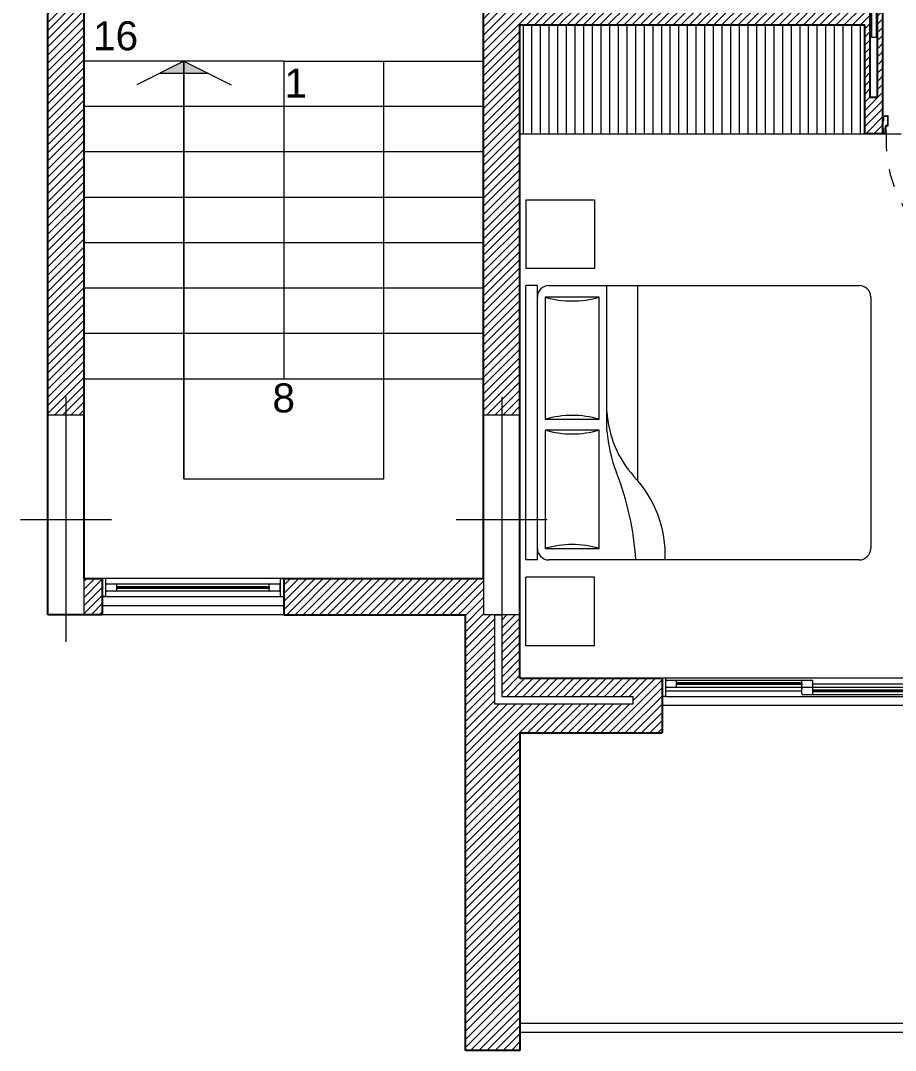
# Model space of a CAD drawing. Header units: millimetres. Extents: x 5985 to 6342, y 1020 to 1088.
# Drawn here: x 6147.63 to 6152.45, y 1068.68 to 1074.36 of the extents above; entities that cross this region are included whole.
import ezdxf

# ---------------------------------------------------------------- set-up
doc = ezdxf.new("R2010")
doc.units = ezdxf.units.MM
doc.linetypes.add('JIS_02_0.7', pattern=[1.35, 0.75, -0.6])
for name, color, linetype, lineweight in [('03_CIVIL EXIST A DECLARAR', 6, 'Continuous', 15), ('07_CIVIL VISTAS MEDIA', 251, 'Continuous', 5), ('08_CIVIL VISTAS FINO', 143, 'Continuous', 9), ('09_CIVIL PROYECCIONES', 230, 'Continuous', 5), ('12_HATCH', 254, 'Continuous', 9), ('12_TEXTOS', 150, 'Continuous', 40), ('COLUMNAS_EJES', 252, 'Continuous', 9), ('MISC MUEBLES', 143, 'Continuous', 9), ('MUROS', 131, 'Continuous', 9), ('PILAR_HORMIGON', 2, 'Continuous', 20)]:
    doc.layers.add(name, color=color, linetype=linetype, lineweight=lineweight)
doc.layers.add('Paredes', color=250, linetype='Continuous')
doc.styles.add('Swis721 BT', font='swiss.ttf')
pattern_1 = [(45, (5211.84584, 1146.36072), (-0.0224506403, 0.0224506403), [])]
pattern_2 = [(45, (-142.90841, -188.426323), (-0.0224506403, 0.0224506403), [])]

# ---------------------------------------------------------------- blocks, each defined once
blk = doc.blocks.new('Ejes de la columna')
at = {"layer": 'COLUMNAS_EJES'}
for p, q in [((0, -0.5), (0, 0.5)), ((-0.5, 0), (0.5, 0))]:
    blk.add_line(p, q, dxfattribs=at)
blk = doc.blocks.new('ventana 1.6')
at = {"layer": '07_CIVIL VISTAS MEDIA', "linetype": 'Continuous'}
for p, q in [((924.7824, -27.1404), (924.0924, -27.1404)), ((924.0924, -27.1404), (924.7824, -27.1404)), ((924.7824, -27.1504), (924.0924, -27.1504)), ((924.0974, -27.1404), (924.0974, -27.1504)), ((924.7774, -27.1404), (924.7774, -27.1504)), ((925.5324, -27.1804), (924.8424, -27.1804)), ((924.8424, -27.1804), (925.5324, -27.1804)), ((925.5324, -27.1904), (924.8424, -27.1904)), ((924.8474, -27.1804), (924.8474, -27.1904)), ((925.5274, -27.1804), (925.5274, -27.1904)), ((925.6124, -27.2654), (924.0124, -27.2654)), ((925.6124, -27.2654), (924.0124, -27.2654))]:
    blk.add_line(p, q, dxfattribs=at)
at = {"layer": '09_CIVIL PROYECCIONES', "linetype": 'Continuous'}
for p, q in [((925.6124, -27.1154), (924.0124, -27.1154)), ((925.6124, -27.1154), (924.0124, -27.1154)), ((924.0324, -27.1154), (924.0124, -27.1154)), ((924.0124, -27.2154), (924.0124, -27.1154)), ((924.0124, -27.2154), (924.0124, -27.1154)), ((925.5924, -27.1154), (924.0324, -27.1154)), ((924.0324, -27.2154), (924.0324, -27.1154)), ((925.5924, -27.1154), (925.6124, -27.1154)), ((925.5924, -27.1154), (925.5924, -27.2154)), ((925.6124, -27.2154), (925.6124, -27.1154)), ((925.6124, -27.1654), (925.6124, -27.1154)), ((924.0374, -27.1254), (924.0874, -27.1254)), ((924.0874, -27.1654), (924.0374, -27.1654)), ((924.0874, -27.1254), (924.7874, -27.1254)), ((924.7874, -27.1654), (924.0874, -27.1654)), ((924.0924, -27.1604), (924.0924, -27.1304)), ((924.0924, -27.1404), (924.0924, -27.1454)), ((924.0924, -27.1404), (924.0924, -27.1504)), ((924.7824, -27.1604), (924.7824, -27.1304)), ((924.7824, -27.1454), (924.7824, -27.1404)), ((924.7824, -27.1404), (924.7824, -27.1504)), ((924.7824, -27.2004), (924.7824, -27.1704)), ((924.7874, -27.1254), (924.8374, -27.1254)), ((924.8374, -27.1654), (924.7874, -27.1654)), ((924.8374, -27.1654), (924.7874, -27.1654)), ((925.5374, -27.1654), (924.8374, -27.1654)), ((924.8424, -27.1604), (924.8424, -27.1304)), ((924.8424, -27.1454), (925.5924, -27.1454)), ((924.8424, -27.2004), (924.8424, -27.1704)), ((925.5324, -27.2004), (925.5324, -27.1704)), ((925.5874, -27.1654), (925.5374, -27.1654)), ((925.6124, -27.1654), (925.6124, -27.2154)), ((924.0324, -27.2154), (924.0124, -27.2154)), ((924.7824, -27.1854), (924.0324, -27.1854)), ((924.0324, -27.2154), (925.5924, -27.2154)), ((924.7874, -27.2054), (924.8374, -27.2054)), ((924.8374, -27.2054), (925.5374, -27.2054)), ((924.8424, -27.1804), (924.8424, -27.1854)), ((924.8424, -27.1804), (924.8424, -27.1904)), ((925.5324, -27.1854), (925.5324, -27.1804)), ((925.5324, -27.1804), (925.5324, -27.1904)), ((925.5374, -27.2054), (925.5874, -27.2054)), ((925.5924, -27.2154), (925.6124, -27.2154))]:
    blk.add_line(p, q, dxfattribs=at)
for centre, start, end in [((924.0374, -27.1304), 90, 180), ((924.0374, -27.1604), 180, 270), ((924.0874, -27.1304), 0, 90), ((924.0874, -27.1604), 270, 0), ((924.7874, -27.1304), 90, 180), ((924.7874, -27.1604), 180, 270), ((924.7874, -27.1704), 90, 180), ((924.8374, -27.1304), 0, 90), ((924.8374, -27.1604), 270, 0), ((924.8374, -27.1704), 0, 90), ((925.5374, -27.1704), 90, 180), ((925.5874, -27.1704), 0, 90), ((924.7874, -27.2004), 180, 270), ((924.8374, -27.2004), 270, 0), ((925.5374, -27.2004), 180, 270), ((925.5874, -27.2004), 270, 0)]:
    blk.add_arc(centre, 0.005, start, end, dxfattribs=at)

msp = doc.modelspace()

# ---------------------------------------------------------------- hatches: boundary and pattern name
at = {"layer": '03_CIVIL EXIST A DECLARAR'}
h = msp.add_hatch(color=256, dxfattribs=at)
h.dxf.hatch_style = 1
h.paths.add_polyline_path([(6148.5271, 1074.1347), (6148.3919, 1074.0671), (6148.5271, 1074.0671)])
h.paths.add_polyline_path([(6148.5271, 1074.1347), (6148.5271, 1074.0671), (6148.6622, 1074.0671)])
at = {"layer": '07_CIVIL VISTAS MEDIA'}
h = msp.add_hatch(dxfattribs=at)
h.set_pattern_fill('ANSI31', color=18, scale=0.01)
h.set_pattern_definition(pattern_2)
h.paths.add_polyline_path([(6171.9771, 1077.3347), (6171.7771, 1077.3347), (6171.7771, 1075.288), (6171.7947, 1075.288), (6171.7947, 1075.2021), (6171.7771, 1075.2021), (6171.7771, 1075.0599), (6171.9771, 1075.0599)])
h.paths.add_polyline_path([(6171.5771, 1077.5347), (6169.6771, 1077.5349), (6169.6771, 1077.3349), (6171.5771, 1077.3347)])
h.paths.add_polyline_path([(6169.2771, 1077.5349), (6163.2771, 1077.5348), (6163.2771, 1077.3348), (6169.2771, 1077.3349)])
h.paths.add_polyline_path([(6162.8771, 1077.5348), (6156.8771, 1077.5348), (6156.8771, 1077.3348), (6162.8771, 1077.3348)])
h.paths.add_polyline_path([(6156.4771, 1077.5348), (6150.4771, 1077.5348), (6150.4771, 1077.3348), (6156.4771, 1077.3348)])
h.paths.add_polyline_path([(6150.0771, 1077.5348), (6148.1771, 1077.5348), (6148.1771, 1077.3348), (6150.0771, 1077.3348)])
h.paths.add_polyline_path([(6147.9771, 1077.3348), (6147.7771, 1077.3348), (6147.7771, 1075.0599), (6147.9771, 1075.0599), (6147.9771, 1075.2023), (6147.9594, 1075.2023), (6147.9594, 1075.2882), (6147.9771, 1075.2882)])
h.paths.add_polyline_path([(6147.9771, 1074.4599), (6147.7771, 1074.4599), (6147.7771, 1072.185), (6147.9771, 1072.185)])
h = msp.add_hatch(dxfattribs=at)
h.set_pattern_fill('ANSI31', color=18, scale=0.01)
h.set_pattern_definition(pattern_2)
h.paths.add_polyline_path([(6148.0771, 1071.2847), (6147.9771, 1071.2847), (6147.9771, 1071.0847), (6148.0771, 1071.0847)])
h.paths.add_polyline_path([(6164.4609, 1076.2347), (6161.6774, 1076.2347), (6161.6774, 1076.0347), (6162.9771, 1076.0347), (6162.9771, 1075.0599), (6163.1771, 1075.0599), (6163.1771, 1076.0347), (6164.4609, 1076.0347)])
h.paths.add_polyline_path([(6166.5771, 1076.2347), (6165.4609, 1076.2347), (6165.4609, 1076.0347), (6166.4771, 1076.0347), (6166.4771, 1075.2347), (6166.5771, 1075.2347)])
h = msp.add_hatch(dxfattribs=at)
h.set_pattern_fill('ANSI31', color=18, scale=0.01)
h.set_pattern_definition(pattern_1)
h.paths.add_polyline_path([(6160.6774, 1076.2347), (6159.5771, 1076.2347), (6159.5771, 1075.2347), (6159.6771, 1075.2347), (6159.6771, 1076.0347), (6160.6774, 1076.0347)])
h.paths.add_polyline_path([(6163.1771, 1074.4599), (6162.9771, 1074.4599), (6162.9771, 1072.185), (6163.1771, 1072.185)])
h.paths.add_polyline_path([(6166.9956, 1070.7347), (6166.5771, 1070.7347), (6166.5771, 1072.9774), (6166.5661, 1072.9774, -0.414214), (6166.5614, 1072.9822), (6166.5614, 1073.0538), (6166.5709, 1073.0538), (6166.5709, 1072.987), (6166.5771, 1072.987), (6166.5771, 1073.8347), (6166.4771, 1073.8347), (6166.4771, 1070.7347), (6165.4286, 1070.7347), (6165.4286, 1070.4347), (6166.9956, 1070.4347)])
h.paths.add_polyline_path([(6165.5886, 1070.5947), (6165.5886, 1070.6347), (6166.8356, 1070.6347), (6166.8356, 1070.5947)], flags=16)
h.paths.add_polyline_path([(6163.8286, 1070.7347), (6163.1771, 1070.7347), (6163.1771, 1071.085), (6162.9771, 1071.085), (6162.9771, 1070.7347), (6162.2616, 1070.7347), (6162.2616, 1070.4347), (6163.8286, 1070.4347)])
h.paths.add_polyline_path([(6163.6686, 1070.6347), (6163.6686, 1070.5947), (6162.4016, 1070.5947), (6162.4016, 1070.6347)], flags=16)
h.paths.add_polyline_path([(6158.7771, 1076.2347), (6158.5771, 1076.2347), (6158.5771, 1076.0347), (6158.6771, 1076.0347), (6158.6771, 1075.2347), (6158.7771, 1075.2347)])
h.paths.add_polyline_path([(6158.7594, 1075.4187), (6158.7701, 1075.4187), (6158.7701, 1075.3381, -1), (6158.7594, 1075.3381)], flags=16)
h.paths.add_polyline_path([(6157.5771, 1076.2347), (6155.2774, 1076.2347), (6155.2774, 1076.0347), (6156.5771, 1076.0347), (6156.5771, 1075.0599), (6156.7771, 1075.0599), (6156.7771, 1076.0347), (6157.5771, 1076.0347)])
h.paths.add_polyline_path([(6154.2774, 1076.2347), (6153.1771, 1076.2347), (6153.1771, 1075.2347), (6153.2771, 1075.2347), (6153.2771, 1076.0347), (6154.2774, 1076.0347)])
h.paths.add_polyline_path([(6152.3771, 1076.2347), (6152.1771, 1076.2347), (6152.1771, 1076.0347), (6152.2771, 1076.0347), (6152.2771, 1075.2347), (6152.3771, 1075.2347), (6152.3771, 1075.3328), (6152.3648, 1075.3328, -0.414214), (6152.3594, 1075.3381), (6152.3594, 1075.4187), (6152.3701, 1075.4187), (6152.3701, 1075.3435), (6152.3771, 1075.3435)])
h.paths.add_polyline_path([(6154.3276, 1070.7347), (6153.2771, 1070.7347), (6153.2771, 1073.8347), (6153.1771, 1073.8347), (6153.1771, 1072.987), (6153.1832, 1072.987), (6153.1832, 1073.0538), (6153.1927, 1073.0538), (6153.1927, 1072.9822, -0.414214), (6153.188, 1072.9774), (6153.1771, 1072.9774), (6153.1771, 1070.7347), (6152.7606, 1070.7347), (6152.7606, 1070.4347), (6154.3276, 1070.4347)])
h.paths.add_polyline_path([(6154.1676, 1070.6347), (6154.1676, 1070.5947), (6152.9206, 1070.5947), (6152.9206, 1070.6347)], flags=16)
h = msp.add_hatch(dxfattribs=at)
h.set_pattern_fill('ANSI31', color=18, scale=0.01)
h.set_pattern_definition(pattern_1)
h.paths.add_polyline_path([(6150.1771, 1071.2847), (6149.0771, 1071.2847), (6149.0771, 1071.2347), (6149.0771, 1071.1847), (6149.0771, 1071.0847), (6150.0771, 1071.0847), (6150.0771, 1068.6847), (6150.3771, 1068.6847), (6150.3771, 1070.4347), (6151.1606, 1070.4347), (6151.1606, 1070.7347), (6150.3771, 1070.7347), (6150.3771, 1071.0861), (6150.2771, 1071.0861), (6150.277, 1070.6347), (6151.0006, 1070.6347), (6151.0006, 1070.5947), (6150.237, 1070.5947), (6150.2371, 1071.0861), (6150.1771, 1071.0861)])
h.paths.add_polyline_path([(6157.4946, 1070.7347), (6156.7771, 1070.7347), (6156.7771, 1071.085), (6156.5771, 1071.085), (6156.5771, 1070.7347), (6155.9276, 1070.7347), (6155.9276, 1070.4347), (6157.4946, 1070.4347)])
h.paths.add_polyline_path([(6156.0876, 1070.5947), (6156.0876, 1070.6347), (6157.3346, 1070.6347), (6157.3346, 1070.5947)], flags=16)
h.paths.add_polyline_path([(6156.7771, 1074.4599), (6156.5771, 1074.4599), (6156.5771, 1072.185), (6156.7771, 1072.185)])
h.paths.add_polyline_path([(6150.5791, 1074.4347), (6150.5791, 1074.8347), (6151.0771, 1074.8347), (6151.0771, 1074.4347), (6150.5806, 1074.4347)])
h.paths.add_polyline_path([(6150.3771, 1074.4347), (6150.3771, 1074.4599), (6150.1771, 1074.4599), (6150.1771, 1072.185), (6150.3771, 1072.185), (6150.3771, 1074.3347), (6152.2771, 1074.3347), (6152.2771, 1073.7347), (6152.3771, 1073.7347), (6152.3771, 1073.7646), (6152.3771, 1074.5347), (6152.3471, 1074.5347), (6152.3471, 1073.9347), (6152.3071, 1073.9347), (6152.3071, 1074.5347), (6152.2771, 1074.5347), (6152.2771, 1074.4347), (6151.1771, 1074.4347), (6151.1771, 1074.9347), (6150.3771, 1074.9347), (6150.3771, 1074.8347), (6150.5791, 1074.8347), (6150.5791, 1074.4347)])
at = {"layer": '12_HATCH'}
h = msp.add_hatch(dxfattribs=at)
h.set_pattern_fill('ANSI31', color=256, scale=0.015, angle=45)
h.set_pattern_definition([(90, (5211.56469, 1146.36072), (-0.047625, 0), [])])
h.paths.add_polyline_path([(6150.3771, 1073.7347), (6152.2771, 1073.7347), (6152.2771, 1074.3347), (6150.3771, 1074.3347)])

# ---------------------------------------------------------------- linework, layer by layer
at = {"layer": '03_CIVIL EXIST A DECLARAR'}
for p, q in [((6148.5271, 1074.1347), (6148.2675, 1074.0049)), ((6148.5271, 1074.1347), (6148.5271, 1071.8347)), ((6148.5271, 1074.1347), (6148.7866, 1074.0049)), ((6148.5271, 1071.8347), (6148.5271, 1074.1347)), ((6149.6271, 1071.8347), (6149.6271, 1074.1347)), ((6148.6622, 1074.0671), (6148.3919, 1074.0671)), ((6148.5271, 1071.8347), (6149.6271, 1071.8347)), ((6147.9171, 1071.0847), (6147.8771, 1071.0847)), ((6150.2371, 1071.0847), (6150.237, 1070.5947)), ((6150.2371, 1071.0847), (6150.2771, 1071.0847)), ((6150.2771, 1071.0847), (6150.277, 1070.6347)), ((6150.277, 1070.6347), (6151.0006, 1070.6347)), ((6151.0006, 1070.5947), (6151.0006, 1070.6347)), ((6150.237, 1070.5947), (6151.0006, 1070.5947))]:
    msp.add_line(p, q, dxfattribs=at)
at = {"layer": '07_CIVIL VISTAS MEDIA'}
for p, q in [((6149.0771, 1074.1347), (6147.9771, 1074.1347)), ((6149.0771, 1074.1347), (6150.1771, 1074.1347)), ((6149.0771, 1074.1347), (6149.0771, 1072.3847)), ((6149.0771, 1073.8847), (6147.9771, 1073.8847)), ((6149.0771, 1073.6347), (6147.9771, 1073.6347)), ((6149.0771, 1073.3847), (6147.9771, 1073.3847)), ((6149.0771, 1073.1347), (6147.9771, 1073.1347)), ((6149.0771, 1072.8847), (6147.9771, 1072.8847)), ((6149.0771, 1072.6347), (6147.9771, 1072.6347)), ((6147.9771, 1072.3847), (6150.1771, 1072.3847)), ((6149.0771, 1071.0847), (6148.0771, 1071.0847))]:
    msp.add_line(p, q, dxfattribs=at)
at = {"layer": '08_CIVIL VISTAS FINO'}
for p, q in [((6150.1771, 1073.8847), (6149.0771, 1073.8847)), ((6150.1771, 1073.6347), (6149.0771, 1073.6347)), ((6150.1771, 1073.3847), (6149.0771, 1073.3847)), ((6150.1771, 1073.1347), (6149.0771, 1073.1347)), ((6150.1771, 1072.8847), (6149.0771, 1072.8847)), ((6150.1771, 1072.6347), (6149.0771, 1072.6347)), ((6150.3771, 1068.8347), (6169.3771, 1068.8347)), ((6150.3771, 1068.7847), (6169.3771, 1068.7847))]:
    msp.add_line(p, q, dxfattribs=at)
at = {"layer": '09_CIVIL PROYECCIONES', "linetype": 'JIS_02_0.7', "ltscale": 0.1}
msp.add_line((6152.3771, 1073.7347), (6153.1771, 1073.7347), dxfattribs=at)
msp.add_arc((6153.1604, 1073.7013), 0.7664, 177.2063, 266.6732, dxfattribs=at)
at = {"layer": 'MISC MUEBLES'}
for p, q in [((6152.381, 1073.8347), (6152.4026, 1073.8347)), ((6152.3771, 1073.8307), (6152.3771, 1073.8037)), ((6152.3771, 1073.8037), (6152.38, 1073.8037)), ((6152.38, 1073.8307), (6152.38, 1073.8037)), ((6152.381, 1073.8317), (6152.4025, 1073.8317)), ((6152.3969, 1073.7821), (6152.4035, 1073.7821)), ((6152.3969, 1073.7791), (6152.4046, 1073.7791)), ((6152.4035, 1073.7821), (6152.4035, 1073.8309)), ((6152.4066, 1073.7814), (6152.4066, 1073.8313)), ((6150.3771, 1073.7347), (6152.2771, 1073.7347)), ((6152.3771, 1073.7646), (6152.3771, 1073.7387)), ((6152.3771, 1073.7646), (6152.38, 1073.7646)), ((6152.38, 1073.7646), (6152.38, 1073.7387)), ((6152.381, 1073.7377), (6152.3909, 1073.7377)), ((6152.381, 1073.7347), (6152.3909, 1073.7347)), ((6152.3919, 1073.7387), (6152.3919, 1073.7771)), ((6152.3949, 1073.7387), (6152.3949, 1073.7771)), ((6150.41, 1073.3713), (6150.788, 1073.3713)), ((6150.41, 1073.3713), (6150.41, 1072.9933)), ((6150.788, 1073.3713), (6150.788, 1072.9933)), ((6150.788, 1072.9933), (6150.41, 1072.9933)), ((6150.4738, 1072.8988), (6150.41, 1072.8988)), ((6150.41, 1071.3868), (6150.41, 1072.8988)), ((6150.4738, 1071.3868), (6150.4738, 1072.8988)), ((6150.5376, 1072.8988), (6152.2461, 1072.8988)), ((6150.8568, 1072.0983), (6150.8568, 1072.8988)), ((6151.027, 1071.8259), (6151.027, 1072.8988)), ((6150.5163, 1072.835), (6150.5163, 1072.1622)), ((6150.8142, 1072.835), (6150.5163, 1072.835)), ((6150.8142, 1072.1622), (6150.8142, 1072.835)), ((6152.31, 1072.835), (6152.31, 1071.4506)), ((6150.5163, 1072.1622), (6150.8142, 1072.1622)), ((6150.5163, 1072.1025), (6150.5163, 1071.4506)), ((6150.8142, 1072.1025), (6150.5163, 1072.1025)), ((6150.8142, 1071.4506), (6150.8142, 1072.1025)), ((6150.5163, 1071.4506), (6150.8142, 1071.4506)), ((6150.4738, 1071.3868), (6150.41, 1071.3868)), ((6152.2461, 1071.3868), (6150.5376, 1071.3868)), ((6149.0771, 1071.2847), (6148.0771, 1071.2847)), ((6149.0771, 1071.2847), (6148.0771, 1071.2847)), ((6148.0971, 1071.2847), (6148.0771, 1071.2847)), ((6148.0771, 1071.1847), (6148.0771, 1071.2847)), ((6148.0771, 1071.1847), (6148.0771, 1071.2847)), ((6148.0971, 1071.1847), (6148.0971, 1071.2847)), ((6149.0571, 1071.2847), (6149.0771, 1071.2847)), ((6149.0571, 1071.2847), (6149.0571, 1071.1847)), ((6149.0771, 1071.1847), (6149.0771, 1071.2847)), ((6149.0771, 1071.2347), (6149.0771, 1071.2847)), ((6150.788, 1071.2923), (6150.41, 1071.2923)), ((6150.41, 1070.9143), (6150.41, 1071.2923)), ((6150.788, 1070.9143), (6150.788, 1071.2923)), ((6148.1021, 1071.2547), (6148.1521, 1071.2547)), ((6148.1521, 1071.2547), (6149.0021, 1071.2547)), ((6148.1571, 1071.2197), (6148.1571, 1071.2497)), ((6148.9971, 1071.2397), (6148.1571, 1071.2397)), ((6148.1571, 1071.2397), (6148.1571, 1071.2347)), ((6148.1571, 1071.2397), (6148.9971, 1071.2397)), ((6148.1571, 1071.2397), (6148.1571, 1071.2297)), ((6148.9971, 1071.2297), (6148.1571, 1071.2297)), ((6148.1621, 1071.2397), (6148.1621, 1071.2297)), ((6148.9921, 1071.2397), (6148.9921, 1071.2297)), ((6148.9971, 1071.2197), (6148.9971, 1071.2497)), ((6148.9971, 1071.2347), (6148.9971, 1071.2397)), ((6148.9971, 1071.2397), (6148.9971, 1071.2297)), ((6149.0021, 1071.2547), (6149.0521, 1071.2547)), ((6149.0571, 1071.2197), (6149.0571, 1071.2497)), ((6149.0771, 1071.2347), (6149.0771, 1071.1847)), ((6148.0771, 1071.1847), (6149.0571, 1071.1847)), ((6148.0971, 1071.1847), (6148.0771, 1071.1847)), ((6148.1521, 1071.2147), (6148.1021, 1071.2147)), ((6149.0021, 1071.2147), (6148.1521, 1071.2147)), ((6149.0521, 1071.2147), (6149.0021, 1071.2147)), ((6149.0571, 1071.1847), (6149.0771, 1071.1847)), ((6149.0771, 1071.1347), (6148.0771, 1071.1347)), ((6149.0771, 1071.1347), (6148.0771, 1071.1347)), ((6150.788, 1070.9143), (6150.41, 1070.9143))]:
    msp.add_line(p, q, dxfattribs=at)
msp.add_lwpolyline([(6152.3398, 1074.2652), (6152.3161, 1074.2652), (6152.3161, 1074.962), (6152.3398, 1074.962)], close=True, dxfattribs=at)
for centre, radius, start, end in [((6152.381, 1073.8307), 0.00398, 90, 180), ((6152.4026, 1073.8307), 0.00398, 8.602, 90), ((6152.381, 1073.8307), 0.000996, 90, 180), ((6152.3969, 1073.7771), 0.00498, 90, 180), ((6152.3969, 1073.7771), 0.00199, 90, 180), ((6152.4025, 1073.8307), 0.000996, 8.602, 90), ((6152.4046, 1073.7811), 0.00199, 270, 8.602), ((6152.381, 1073.7387), 0.00398, 180, 270), ((6152.381, 1073.7387), 0.000996, 180, 270), ((6152.3909, 1073.7387), 0.00398, 270, 0), ((6152.3909, 1073.7387), 0.000996, 270, 0), ((6150.5376, 1072.835), 0.0638, 90, 180), ((6152.2461, 1072.835), 0.0638, 0, 90), ((6150.6653, 1073.3456), 0.5319, 253.7398, 286.2602), ((6151.4374, 1072.2368), 0.5815, 183.1663, 222.0658), ((6150.6653, 1071.6515), 0.5319, 73.7398, 106.2602), ((6150.6653, 1072.6131), 0.5319, 253.7398, 286.2602), ((6151.631, 1072.1564), 0.7765, 184.2918, 201.7676), ((6149.395, 1071.2813), 1.6247, 3.7219, 21.1853), ((6150.548, 1071.4147), 0.6297, 357.4601, 43.3806), ((6150.6653, 1070.94), 0.5319, 73.7398, 106.2602), ((6150.5376, 1071.4506), 0.0638, 180, 270), ((6152.2461, 1071.4506), 0.0638, 270, 0), ((6148.1021, 1071.2497), 0.005, 90, 180), ((6148.1521, 1071.2497), 0.005, 0, 90), ((6149.0021, 1071.2497), 0.005, 90, 180), ((6149.0521, 1071.2497), 0.005, 0, 90), ((6148.1021, 1071.2197), 0.005, 180, 270), ((6148.1521, 1071.2197), 0.005, 270, 0), ((6149.0021, 1071.2197), 0.005, 180, 270), ((6149.0521, 1071.2197), 0.005, 270, 0)]:
    msp.add_arc(centre, radius, start, end, dxfattribs=at)
at = {"layer": 'Paredes', "color": 18}
for p, q in [((6147.7771, 1071.0847), (6147.7771, 1077.5348)), ((6147.9771, 1071.2847), (6147.9771, 1076.2347)), ((6150.1771, 1071.2847), (6150.1771, 1075.2347)), ((6152.3071, 1073.9347), (6152.3071, 1074.5347)), ((6152.3471, 1073.9347), (6152.3471, 1074.5347)), ((6152.3771, 1073.7347), (6152.3771, 1074.5347)), ((6150.3771, 1074.3347), (6152.2771, 1074.3347)), ((6150.3771, 1070.7347), (6150.3771, 1074.3347)), ((6152.2771, 1073.7347), (6152.2771, 1074.3347)), ((6152.3471, 1073.9347), (6152.3071, 1073.9347)), ((6152.3771, 1073.7347), (6152.2771, 1073.7347)), ((6147.9771, 1071.2847), (6148.0771, 1071.2847)), ((6148.0771, 1071.2847), (6148.0771, 1071.0847)), ((6149.0771, 1071.2847), (6150.1771, 1071.2847)), ((6149.0771, 1071.2847), (6149.0771, 1071.0847)), ((6148.0771, 1071.0847), (6147.7771, 1071.0847)), ((6149.0771, 1071.0847), (6150.0771, 1071.0847)), ((6150.0771, 1068.6847), (6150.0771, 1071.0847)), ((6150.3771, 1070.7347), (6151.1606, 1070.7347)), ((6151.1606, 1070.7347), (6151.1606, 1070.4347)), ((6150.3771, 1070.4347), (6150.3771, 1068.6847)), ((6150.3771, 1070.4347), (6151.1606, 1070.4347)), ((6150.3771, 1068.6847), (6150.0771, 1068.6847))]:
    msp.add_line(p, q, dxfattribs=at)
at = {"layer": 'PILAR_HORMIGON'}
for points in [[(6147.9771, 1072.185), (6147.7771, 1072.185), (6147.7771, 1071.085), (6147.9771, 1071.085), (6147.9771, 1072.185)], [(6150.3771, 1072.185), (6150.1771, 1072.185), (6150.1771, 1071.0861), (6150.3771, 1071.0861), (6150.3771, 1072.185)]]:
    msp.add_lwpolyline(points, close=True, dxfattribs=at)

# ---------------------------------------------------------------- block references
at = {"layer": 'COLUMNAS_EJES', "xscale": -0.5, "yscale": 1.35, "rotation": 180}
for p in [(6147.8771, 1071.61), (6150.2771, 1071.61)]:
    msp.add_blockref('Ejes de la columna', p, dxfattribs=at)
at = {"layer": 'MUROS', "color": 18}
msp.add_blockref('ventana 1.6', (5227.1482, 1097.8502), dxfattribs=at)

# ---------------------------------------------------------------- texts
at = {"layer": '12_TEXTOS', "char_height": 0.16, "attachment_point": 3, "style": 'Swis721 BT'}
for s, insert in [('16', (6148.2744, 1074.3549)), ('1', (6149.2049, 1074.0942)), ('8', (6149.1385, 1072.3598))]:
    msp.add_mtext_dynamic_manual_height_columns(s, width=4.74294, gutter_width=10, heights=[0], dxfattribs=dict(at, insert=insert))

doc.saveas('drawing.dxf')
